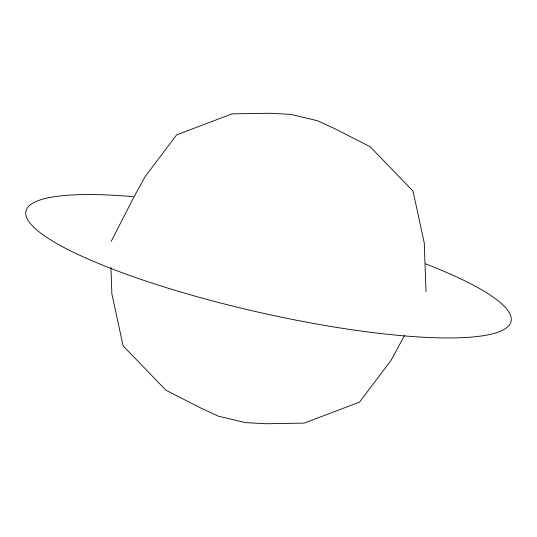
<?xml version="1.0" encoding="UTF-8"?>
<svg xmlns="http://www.w3.org/2000/svg" width="537" height="537" viewBox="0 0 537 537"><rect width="100%" height="100%" fill="white"/><g stroke="black" fill="none" stroke-linecap="round" stroke-linejoin="round"><path stroke-width="0.81" d="M111.233 241.301L133.867 197.126L145.124 176.639L176.619 134.888L231.991 113.878L270.084 113.247L290.839 114.394L317.582 120.758L334.652 128.612L370.215 146.776L413.047 191.159L424.277 243.073L425.995 291.839M404.549 335.457L391.03 360.361L359.535 402.112L304.164 423.122L266.07 423.753L245.315 422.606L218.572 416.242L201.503 408.388L165.94 390.224L123.101 345.841L111.877 293.927L110.944 267.48M425.526 263.835A248.752 47.034 12.8 0 1 438.494 337.833A248.752 47.034 12.8 0 1 80.288 255.538A248.752 47.034 12.8 0 1 133.042 196.643"/></g></svg>
